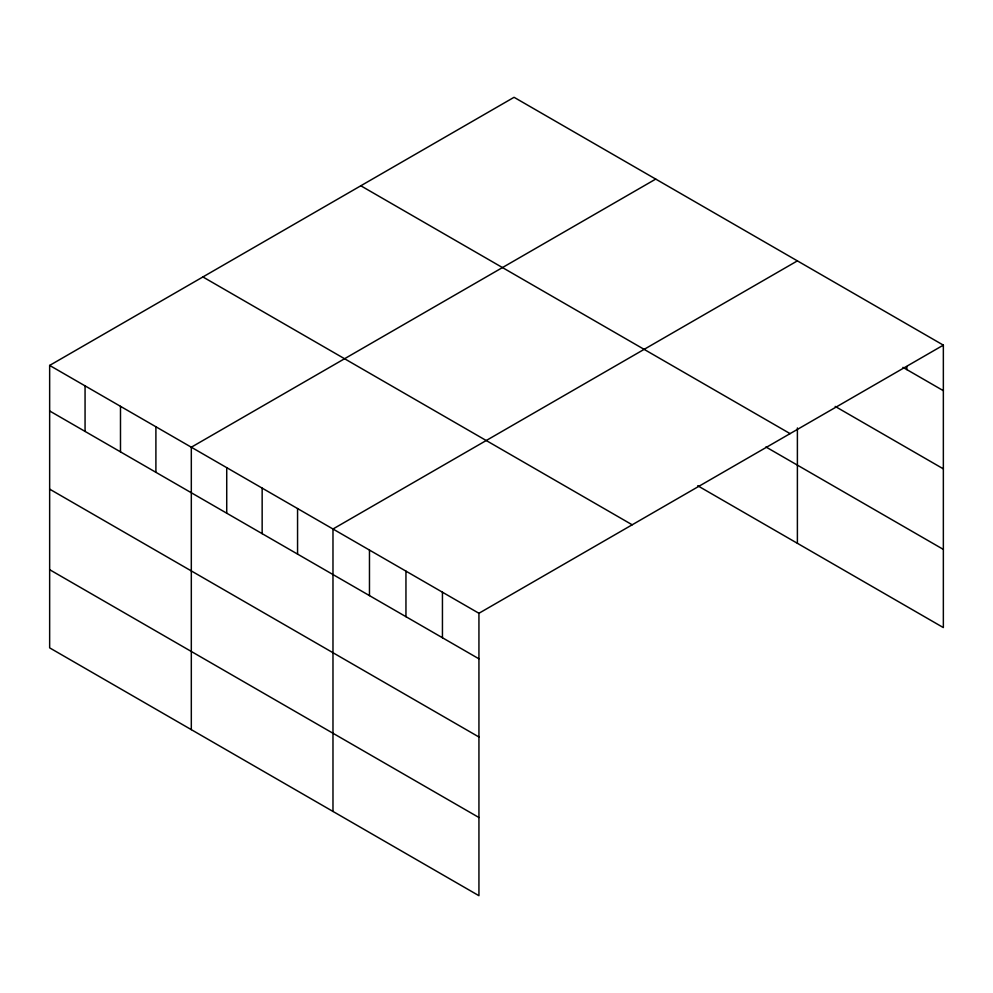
<?xml version="1.0" encoding="UTF-8"?>
<svg xmlns="http://www.w3.org/2000/svg" width="993" height="993" viewBox="0 0 993 993"><rect width="100%" height="100%" fill="white"/><g stroke="black" fill="none" stroke-linecap="round" stroke-linejoin="round"><path stroke-width="1.49" d="M943.35 345.142L478.936 613.277L478.936 895.698L49.65 647.858L49.65 365.424L514.064 97.302L943.35 345.142L943.35 627.576L697.707 485.751M655.728 179.088L191.314 447.21L191.314 729.644M797.391 260.874L332.978 529.008L332.978 811.43M902.947 367.36L943.35 390.683M835.187 406.41L943.35 468.857M360.807 185.778L790.093 433.631M765.913 446.962L943.35 549.402M202.907 276.948L632.193 524.788M49.65 365.424L478.936 613.277M49.65 410.965L478.936 658.818M49.65 489.139L478.936 736.992M49.65 569.684L478.936 817.524M906.857 366.578L906.857 369.619M797.391 427.958L797.391 543.308M442.444 592.2L442.444 637.742M405.951 571.136L405.951 616.678M369.47 550.072L369.47 595.614M297.565 508.553L297.565 554.094M262.152 488.109L262.152 533.651M226.727 467.666L226.727 513.207M155.901 426.767L155.901 472.308M120.488 406.323L120.488 451.865M85.063 385.867L85.063 431.421"/></g></svg>
